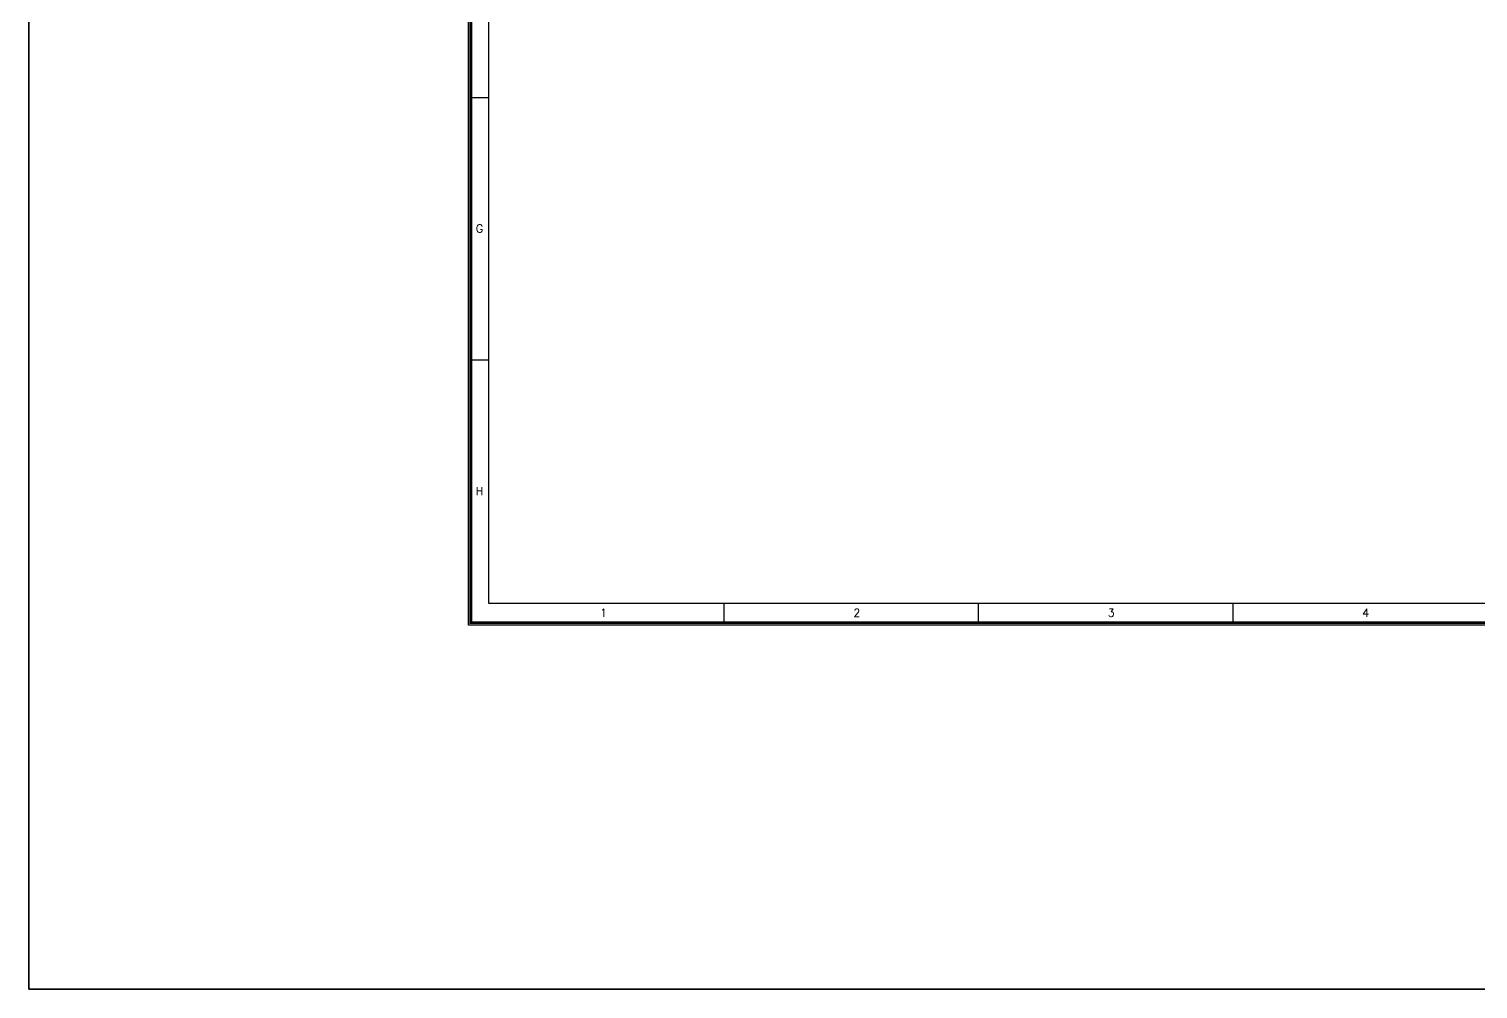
# Model space of a CAD drawing. Header units: millimetres. Extents: x 1327414 to 2124380, y -346496 to -91575.
# Drawn here: x 1794383 to 1819311, y -305664 to -289143 of the extents above; entities that cross this region are included whole.
import ezdxf
from ezdxf.enums import TextEntityAlignment as Align

# ---------------------------------------------------------------- set-up
doc = ezdxf.new("R2010")
doc.units = ezdxf.units.MM
doc.header["$LTSCALE"] = 600
doc.header["$MEASUREMENT"] = 0
doc.layers.add('AREA', color=193, linetype='Continuous', plot=False)
doc.layers.add('P-Wall', color=8, linetype='Continuous', lineweight=35)
doc.layers.add('TITLE', color=7, linetype='Continuous')
doc.styles.add('ROMANS', font='romans.shx')

# ---------------------------------------------------------------- blocks, each defined once
blk = doc.blocks.new('A$C66962185')
at = {"layer": 'TITLE'}
for p, q in [((2.14, -141176.03), (2.14, -140930.66)), ((360.7, -141176.03), (2.14, -141176.03))]:
    blk.add_line(p, q, dxfattribs=at)
at = {"layer": 'TITLE', "color": 0}
for p, q in [((-0.15, -141115.84), (2.14, -141115.84)), ((-0.15, -141147.08), (2.14, -141147.08)), ((30.11, -141178.33), (30.11, -141176.03)), ((60.37, -141178.33), (60.37, -141176.03)), ((90.64, -141178.33), (90.64, -141176.03))]:
    blk.add_line(p, q, dxfattribs=at)
at = {"layer": 'TITLE', "color": 7, "const_width": 0.355}
blk.add_lwpolyline([(363, -140928.36), (363, -141178.33), (0, -141178.33), (0, -140928.36)], close=True, dxfattribs=at)
at = {"layer": 'TITLE', "color": 0, "style": 'ROMANS'}
for s, p in [('G', (1.02, -141131.44)), ('H', (1.02, -141162.68)), ('1', (15.75, -141177.15)), ('2', (45.89, -141177.15)), ('3', (76.15, -141177.15)), ('4', (106.41, -141177.15))]:
    blk.add_text(s, height=0.952, dxfattribs=at).set_placement(p, align=Align.MIDDLE)

msp = doc.modelspace()

# ---------------------------------------------------------------- linework, layer by layer
at = {"layer": 'AREA'}
for points in [[(1801940.9, -263157.5), (1854537.6, -263157.5), (1854537.6, -299404), (1801940.9, -299404)], [(1801985.9, -263202.5), (1854492.6, -263202.5), (1854492.6, -299359), (1801985.9, -299359)]]:
    msp.add_lwpolyline(points, close=True, dxfattribs=at)
at = {"layer": 'P-Wall', "color": 30, "true_color": 0xf8991e}
msp.add_lwpolyline([(1794382.6, -256240.3), (1860819.9, -256240.3), (1860819.9, -305663.6), (1794382.6, -305663.6)], close=True, dxfattribs=at)

# ---------------------------------------------------------------- block references
at = {"layer": 'TITLE', "xscale": 144.6465675549349, "yscale": 144.6465665108379, "zscale": 144.6465669265092}
msp.add_blockref('A$C66962185', (1801985.9, 20121601.6), dxfattribs=at)

doc.saveas('drawing.dxf')
